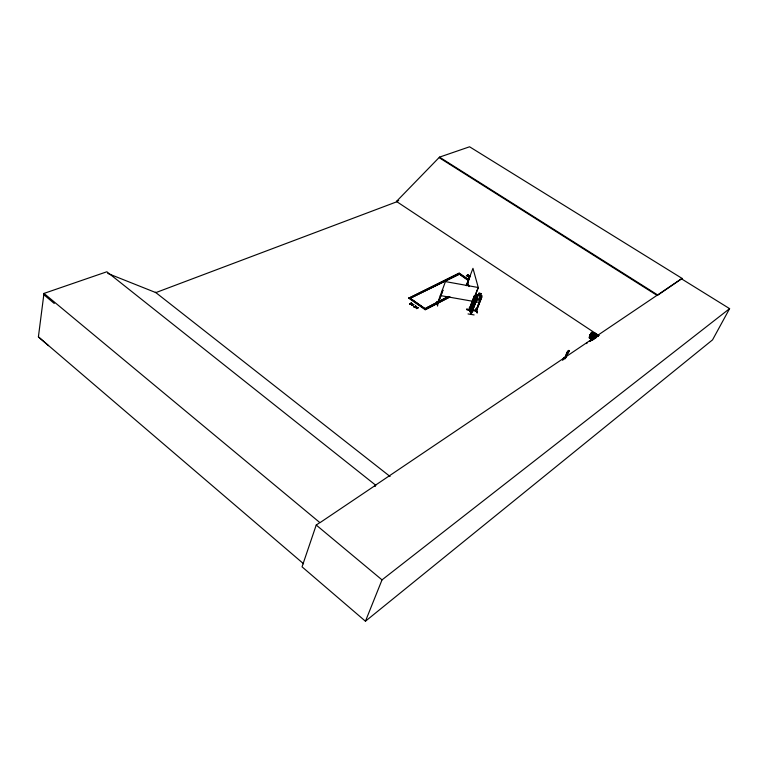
<?xml version="1.0" encoding="UTF-8"?>
<svg xmlns="http://www.w3.org/2000/svg" width="768" height="768" viewBox="0 0 768 768"><rect width="100%" height="100%" fill="white"/><g stroke="black" fill="none" stroke-linecap="round" stroke-linejoin="round"><path stroke-width="1.15" d="M593.52 337.997L590.995 336.816L590.016 334.8L591.562 334.234M591.686 332.458L594.211 332.659L596.726 334.31L597.648 336.518M590.88 333.475L591.83 332.429M469.766 309.773L478.32 287.712L472.963 268.339L466.378 285.6M469.958 309.274L469.2 309.245M469.45 309.398L478.205 287.501L445.44 281.597L437.203 304.042C438.259 304.186 437.261 303.13 437.942 303.677M586.531 343.603L587.261 342.854M470.477 310.541L470.304 311.078L476.918 294.922L476.438 299.04L474.509 302.947L474.566 299.818M471.168 314.41L469.93 310.637L476.093 295.133L478.31 294.893L477.139 295.344M469.968 310.666L470.947 314.429L476.678 299.674L475.69 295.997M476.698 299.693L476.746 298.646L478.762 299.011L479.99 295.853L478.138 295.526L476.909 298.685M48.566 345.696L38.4 336.883L43.978 293.414L106.848 271.776L375.667 485.184L375.216 486.403L374.506 485.827M589.574 337.872L589.382 336.749L589.104 337.776L592.685 339.821M592.848 338.41L593.203 336.758M466.752 309.034L472.733 310.483M468.048 313.939L474.115 314.918M563.798 358.176L563.827 359.098M473.923 300.538L473.376 302.592M107.741 273.437L155.846 292.608L396.95 201.725L396.49 201.418L439.507 157.133L469.574 146.784L682.09 278.419L375.494 485.165M319.19 523.056L316.224 525.053L302.035 566.832L365.443 621.216L712.55 339.859L729.6 308.64L681.792 279.014M591.754 340.454L591.648 337.142L591.178 337.296L591.274 340.502L591.178 337.296L593.04 334.013L593.558 335.126L593.04 334.013M450.096 296.976L425.194 309.725L408.768 298.195L459.245 273.149L469.142 279.84M409.517 297.83L425.942 309.341M409.555 303.878C416.333 304.358 405.254 302.966 411.523 304.483C413.443 307.795 411.302 302.419 412.464 305.558M411.418 304.205L411.283 302.784L411.936 304.022L413.866 304.618L411.936 304.589M411.523 304.483L409.661 303.59M413.77 304.906L411.936 304.022M413.894 306.922C420.672 307.402 409.584 306.01 415.862 307.536C417.792 310.858 415.622 305.453 416.803 308.611M415.747 307.248L415.613 305.818L416.266 307.066L418.205 307.67L416.275 307.642M415.862 307.536L413.99 306.634M418.109 307.958L416.266 307.066M425.194 309.725L449.213 297.091M436.848 301.805L437.626 305.875M437.328 304.09L437.51 303.59M437.76 304.176L442.867 290.208L442.31 290.102L442.896 290.333L437.76 304.003M459.245 273.149L408.768 298.195M466.406 275.664C470.554 275.558 464.122 275.53 468.24 276.24L469.171 277.219M468.125 275.981L467.933 274.685L468.605 275.808L470.419 276.374L468.624 276.336M468.24 276.24L466.512 275.386M470.314 276.653L468.605 275.808M466.291 285.274L469.795 276.643L466.579 285.638M473.088 311.088L466.992 309.917M469.344 307.507L470.333 311.251M474.384 295.814L469.085 309.619L474.384 295.814L474.931 295.91M470.074 311.05L476.15 295.171L477.034 294.701L481.67 295.526L480.307 295.248L480.97 293.549L480.307 295.248M471.235 309.763L471.062 309.984M474.269 301.574L470.976 310.128L471.274 309.638M476.246 296.717L476.909 295.018L476.592 297.85M469.632 307.958L470.899 311.818L470.016 307.766M471.053 313.843L471.158 314.458L476.4 300.384L470.794 314.074L471.379 313.958L470.419 310.733M478.368 294.998L478.973 293.194L480.979 293.587M476.035 308.813L477.264 312.922L476.064 308.832M475.91 310.992L481.152 297.178L481.728 297.408L476.275 310.848M475.901 310.973L481.152 297.178M563.53 359.482C562.589 358.733 564.47 357.475 563.789 358.656M365.443 621.216L382.022 579.878L729.6 308.64M564.586 358.195L566.429 353.971A2.198 0.557 -55.9 0 1 567.533 351.571A2.198 0.557 -55.9 0 1 569.03 350.534A2.198 0.557 -55.9 0 1 567.926 352.934L565.181 358.627M564.701 358.272L566.544 354.048A2.198 0.557 -55.9 0 1 567.638 351.648A2.198 0.557 -55.9 0 1 569.146 350.611A2.198 0.557 -55.9 0 1 568.042 353.002L565.296 358.694M562.483 360.038L562.675 359.424M563.04 359.827L563.904 358.531M564.077 357.926L562.915 359.741M563.866 359.184L564.269 358.31M591.725 339.888L592.512 338.208L589.93 341.482M682.09 278.419L657.274 295.517L439.296 157.738M474.086 305.491C476.323 301.152 473.338 309.773 473.338 302.554M594.134 337.258C592.387 333.514 597.139 339.61 591.216 336.566L592.742 334.234M476.621 310.57L476.102 310.493M591.802 332.544L594.192 332.659M596.064 337.824L597.197 336.394L596.333 334.397M480.288 300.768L479.021 302.333L475.517 301.68M436.704 302.035L437.606 305.798M470.899 311.818L469.901 307.968M590.726 333.398L591.734 332.304M591.216 336.566L592.138 335.914L592.07 333.917L593.059 333.235L593.088 335.318L593.789 334.771L594.125 335.261L593.712 334.838M476.602 310.416L470.582 309.37L471.187 309.475M592.742 337.891L591.792 336.778L591.792 339.744M592.896 334.435L592.301 334.848L592.877 333.773M375.667 485.184L319.958 522.682L43.978 293.414M590.016 341.03L592.483 339.754M596.342 337.488L594.067 335.04M595.45 338.17L593.539 338.237L590.659 336.989L589.594 334.762L591.418 334.138M448.262 296.438L424.973 308.659L410.486 298.502M426.029 308.131L448.099 296.861M594.019 334.973L591.408 334.253M398.707 200.582L396.442 201.427L598.79 335.53M593.251 335.357L594.23 334.934A6.077 5.242 50.3 0 1 598.512 335.818M596.362 334.397L594.038 332.89M593.981 335.069L591.264 334.138M593.53 337.92L595.219 337.862M470.611 309.35L471.12 309.446M470.515 309.869L476.41 310.915L482.064 296.246L481.661 295.488M476.323 311.04L470.448 310.022M593.117 335.232L592.992 333.226M591.437 336.336L594.432 337.037M474.422 295.949L474.96 295.776M476.045 310.282L476.534 310.406M476.381 300.029L478.234 300.355L479.75 299.184L480.989 296.035L480.211 295.286L480.874 293.597L478.973 293.194M440.304 295.555L472.848 301.296M469.392 309.158L469.824 309.072M597.206 336.394L597.226 336.403A5.213 4.493 50.3 0 0 593.616 336.144M591.12 339.178L592.8 339.686M412.042 304.301L413.558 304.781M416.381 307.354L417.898 307.824M468.73 276.067L470.141 276.509M477.005 312.835L476.016 309.082M439.507 157.133L657.581 294.902M460.08 274.234L468 279.59M468.47 280.176L458.563 273.485L468.317 280.598M408.912 297.763L425.347 309.293M155.318 292.195L390.077 476.496M316.224 525.053L382.022 579.878M43.814 294.691L54.278 303.494M589.574 337.853L591.13 339.197M38.4 336.883L303.571 563.77M467.674 274.81L468.221 275.712M467.827 274.954L468.509 276.086M468.346 275.962L469.008 277.075M415.315 305.971L415.853 306.96M410.986 302.928L411.523 303.917M415.507 306.115L416.17 307.354M415.968 307.238L416.611 308.477M411.187 303.072L411.83 304.31M411.629 304.195L412.272 305.424M592.435 338.707L591.734 336.931L592.013 333.907L592.109 335.942M476.794 295.488L476.995 296.237M476.573 296.064L476.774 296.803M472.723 310.522L466.675 309.302M473.405 302.563L474.163 305.414M467.77 281.962L468.989 286.56M591.206 337.296L591.312 340.483M594.192 338.486L594.096 336.317L594.125 338.477M593.635 336.566L593.722 339.35M593.136 336.912L593.232 339.696M592.195 336.614L592.282 339.398M591.456 337.114L591.475 340.646M594.403 336.442L594.461 338.65M594.202 336.413L594.259 338.611M594.096 335.52L594.192 338.832M593.923 336.595L593.99 338.794M595.094 335.664A5.203 4.493 50.3 0 1 596.352 335.76M593.933 335.165A6.086 5.242 50.3 0 1 598.214 336.038M410.621 298.061L459.485 274.099L410.621 298.061M475.958 297.274L474.73 300.432L475.037 301.594L476.275 298.426L475.958 297.274M479.242 293.606L479.021 294.173L480.211 294.384L480.432 293.818L479.242 293.606M591.533 339.062L591.264 339.619L592.214 338.602L591.533 339.062M598.838 335.453L597.859 336.163L598.781 335.414"/></g></svg>
